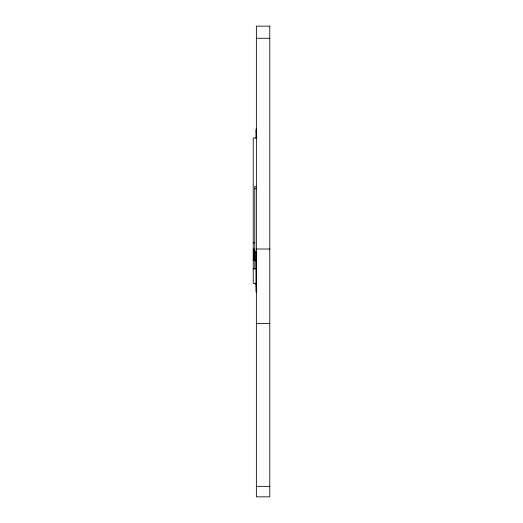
<?xml version="1.0" encoding="UTF-8"?>
<svg xmlns="http://www.w3.org/2000/svg" width="523" height="523" viewBox="0 0 523 523"><rect width="100%" height="100%" fill="white"/><g stroke="black" fill="none" stroke-linecap="round" stroke-linejoin="round"><path stroke-width="0.78" d="M256.375 38.271L269.776 38.271M256.375 129.155L255.982 129.155L255.982 138.301M255.982 131.783L256.375 131.783M256.375 137.994L253.224 137.994L253.224 283.309L256.375 283.309M256.375 186.358L254.799 186.358L254.799 268.861M254.799 188.711L256.375 188.711M253.224 242.816L254.799 242.816M256.375 249.013L269.776 249.013M253.224 249.157L254.799 249.157M253.224 250.027L254.799 250.027M253.224 251.132L254.799 251.132M254.799 251.753L256.375 251.753M253.224 252.419L254.799 252.419M255.982 252.524L256.375 252.524M255.982 253.335L256.375 253.335M253.224 253.805L254.799 253.805M255.982 254.178L256.375 254.178M255.982 255.034L256.375 255.034M253.224 255.224L254.799 255.224M255.982 255.91L256.375 255.91M253.224 256.59L254.799 256.59M255.982 256.786L256.375 256.786M255.982 257.656L256.375 257.656M253.224 257.819L254.799 257.819M255.982 258.506L256.375 258.506M253.224 258.859L254.799 258.859M255.982 259.33L256.375 259.33M253.224 259.637L254.799 259.637M253.224 260.108L254.799 260.108M255.982 260.121L256.375 260.121M253.224 260.258L254.799 260.258M255.982 260.872L256.375 260.872M255.982 261.565L256.375 261.565M253.224 268.861L256.375 268.861M254.799 284.022L256.375 284.022M255.982 286.29L256.375 286.29M256.375 291.926L255.982 291.926L255.982 251.753M256.375 323.417L269.776 323.417M256.375 486.344L269.776 486.344M269.776 26.15L256.375 26.15L256.375 496.85L269.776 496.85L269.776 26.15"/></g></svg>
